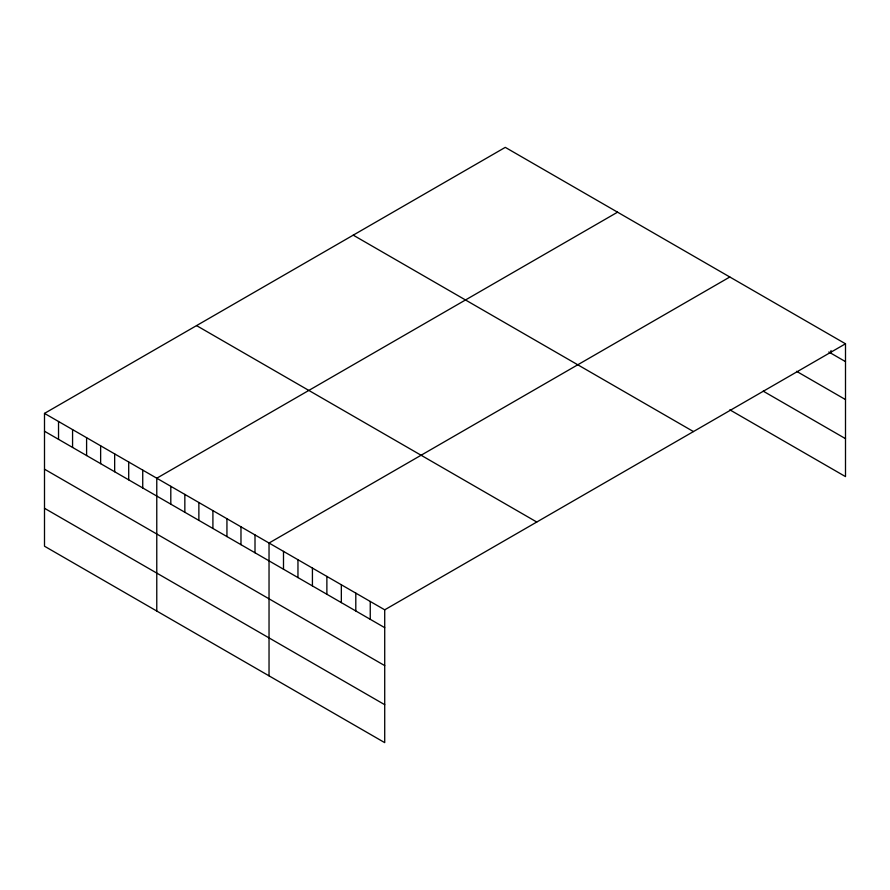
<?xml version="1.0" encoding="UTF-8"?>
<svg xmlns="http://www.w3.org/2000/svg" width="890" height="890" viewBox="0 0 890 890"><rect width="100%" height="100%" fill="white"/><g stroke="black" fill="none" stroke-linecap="round" stroke-linejoin="round"><path stroke-width="1.33" d="M44.5 413.394L384.714 609.817L384.714 742.638L44.5 546.215L44.5 413.394L505.286 147.362L845.5 343.785L845.5 476.606L729.822 409.823M617.56 212.176L156.773 478.219L156.773 611.041M729.822 277.001L269.036 543.034L269.036 675.855M384.714 609.817L845.5 343.785M828.812 351.995L845.5 361.629M796.561 371.319L845.5 399.577M763.197 391.144L845.5 438.659M353.23 235.149L693.444 431.572M196.557 325.607L536.77 522.029M44.5 431.238L384.714 627.661M44.5 469.186L384.714 665.609M44.5 508.279L384.714 704.691M831.038 350.538L831.038 353.286M370.251 601.473L370.251 619.318M355.8 593.118L355.8 610.963M341.337 584.774L341.337 602.619M326.875 576.42L326.875 594.275M312.423 568.076L312.423 585.92M297.961 559.732L297.961 577.577M283.498 551.377L283.498 569.233M255.007 534.934L255.007 552.779M240.979 526.824L240.979 544.68M226.939 518.725L226.939 536.57M212.91 510.626L212.91 528.471M198.87 502.516L198.87 520.372M184.842 494.417L184.842 512.262M170.802 486.318L170.802 504.163M142.734 470.109L142.734 487.965M128.705 462.01L128.705 479.855M114.665 453.911L114.665 471.756M100.637 445.801L100.637 463.657M86.597 437.702L86.597 455.547M72.568 429.603L72.568 447.447M58.529 421.493L58.529 439.349"/></g></svg>
